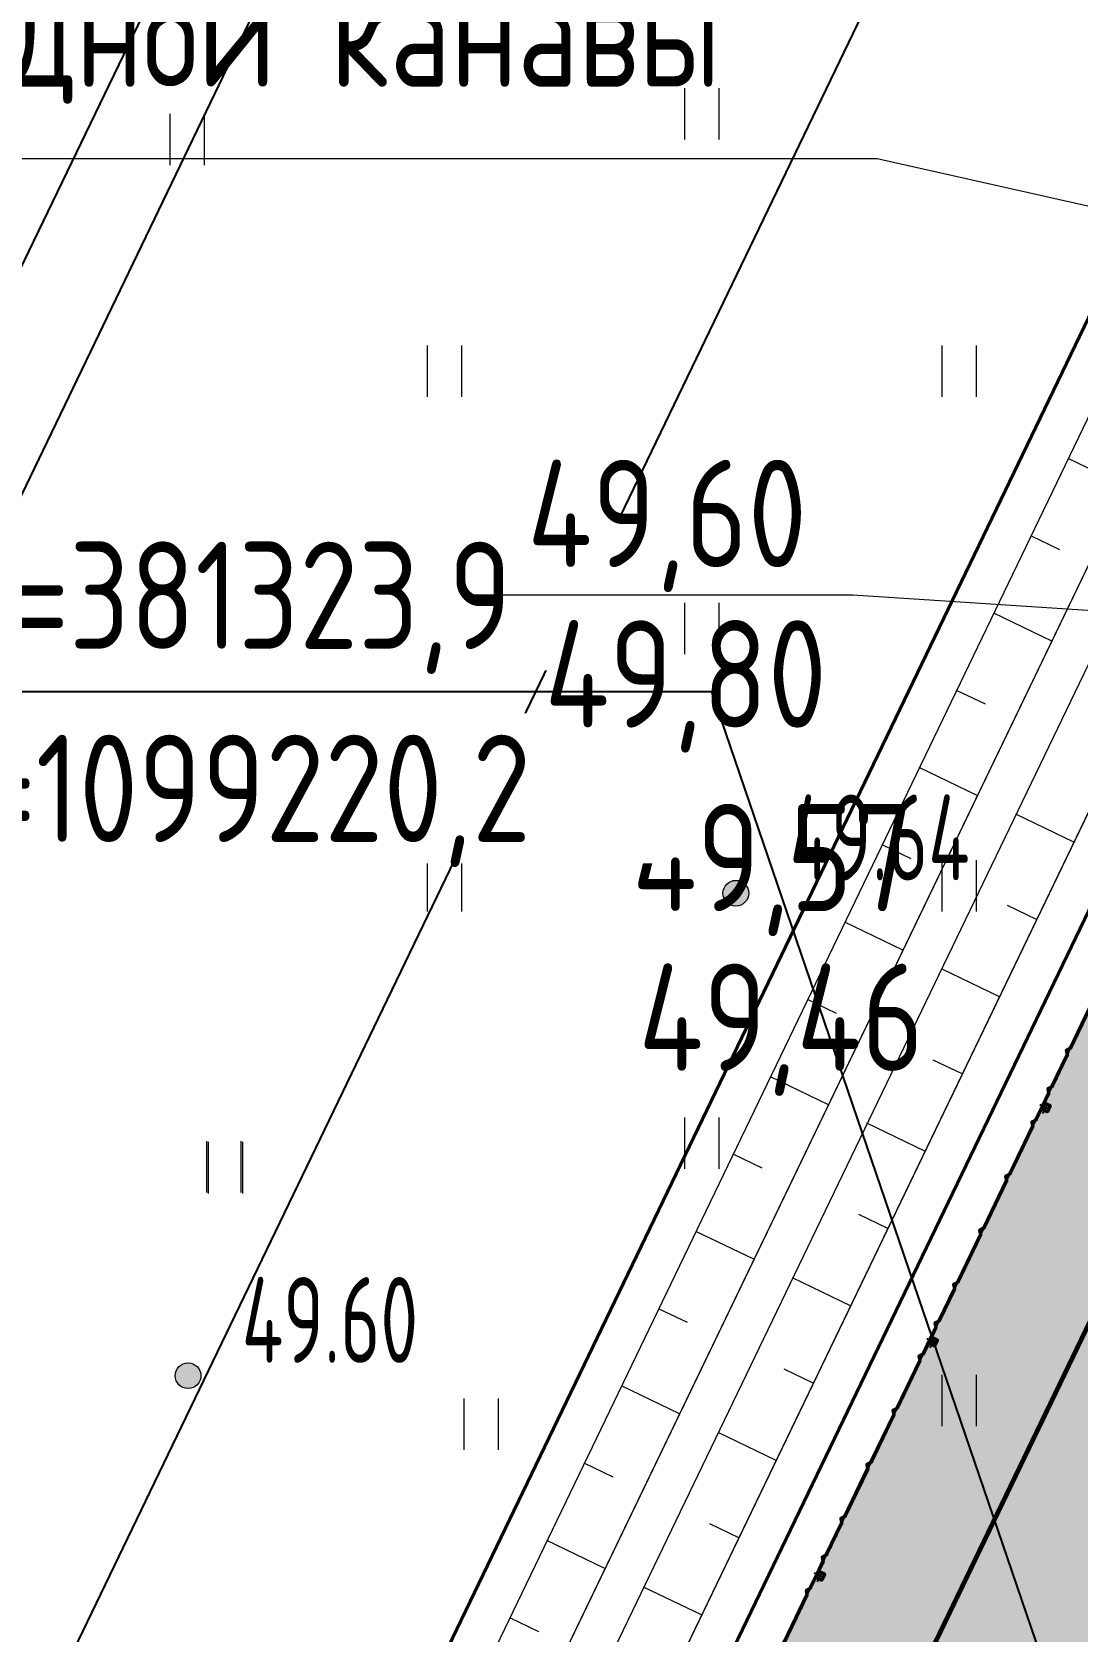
# Model space of a CAD drawing. Extents: x 1098675 to 1099684, y 381052 to 381453.
# Drawn here: x 1099204.19 to 1099216.38, y 381336.6 to 381355.25 of the extents above; entities that cross this region are included whole.
import ezdxf
from ezdxf.enums import TextEntityAlignment as Align

# ---------------------------------------------------------------- set-up
doc = ezdxf.new("R2010")
doc.units = 0
doc.header["$MEASUREMENT"] = 0
doc.set_wipeout_variables(frame=1)
doc.header["$PDMODE"] = 34
doc.header["$PDSIZE"] = -1
doc.linetypes.add('Территория ПС Мелитопольская$0$GOST2.303 5', pattern=[24, 20, -1.5, 1, -1.5])
doc.layers.get('0').update_dxf_attribs({"linetype": 'CONTINUOUS', "lineweight": 0})
doc.layers.get('Defpoints').update_dxf_attribs({"color": 252, "linetype": 'CONTINUOUS'})
for name, color, linetype, lineweight in [('ГП', 7, 'CONTINUOUS', 20), ('ГП-ВП', 7, 'CONTINUOUS', 20), ('ГП-ВП вар.1', 7, 'CONTINUOUS', 0), ('ГП-площади', 252, 'CONTINUOUS', 0), ('ГП_БЛАГОУСТРОЙСТВО_ огражднение', 5, 'ограждение2', 30), ('ГП_БЛАГОУСТРОЙСТВО_озеленение', 73, 'CONTINUOUS', 5), ('ГП_БЛАГОУСТРОЙСТВО_тропа обхода по смежному титулу', 56, 'CONTINUOUS', 20), ('ГП_ГРАНИЦА_проект работ', 12, 'МИП_Граница_работ', 40), ('ГП_ТЕКСТ_размеры', 7, 'CONTINUOUS', 5), ('Съемка', 253, 'CONTINUOUS', 20), ('Территория ПС Мелитопольская$0$0.2 Внешнее ограждение', 5, 'CONTINUOUS', 40), ('Тропа обхода предв.', 7, 'CONTINUOUS', 0)]:
    doc.layers.add(name, color=color, linetype=linetype, lineweight=lineweight)
for name, color, linetype in [('Территория ПС Мелитопольская$0$0.4 Тропа обхода', 8, 'CONTINUOUS'), ('Территория ПС Мелитопольская$0$3_Осевая', 3, 'Территория ПС Мелитопольская$0$GOST2.303 5'), ('Территория ПС Мелитопольская$0$5_Заштрих', 6, 'CONTINUOUS')]:
    doc.layers.add(name, color=color, linetype=linetype)
doc.styles.add('GOST 2.304', font='GOST2304A.ttf', dxfattribs={"height": 1.25})
doc.styles.add('TOPO_D431', font='GOST2304A.ttf')
doc.styles.add('ГОСТ', font='GOST2304A.ttf', dxfattribs={"height": 2.5})
doc.styles.add('ГОСТ 2.304', font='GOST2304A.ttf')
doc.styles.add('Территория ПС Мелитопольская$0$Standard', font='GOST2304A.ttf')
doc.linetypes.add('МИП_Граница_работ', pattern='A,10,-1.197667,[133,ltypeshp,S=0.35,R=0,X=0,Y=0],-0.044784,[133,ltypeshp,S=0.3,R=0,X=0,Y=0],-0.054403,[133,ltypeshp,S=0.24,R=0,X=0,Y=0],-0.071522,[133,ltypeshp,S=0.17,R=0,X=0,Y=0],-0.071361,[133,ltypeshp,S=0.1,R=0,X=0,Y=0],-1.662597,[133,ltypeshp,S=0.35,R=0,X=0,Y=0],-0.044784,[133,ltypeshp,S=0.3,R=0,X=0,Y=0],-0.054403,[133,ltypeshp,S=0.24,R=0,X=0,Y=0],-0.071522,[133,ltypeshp,S=0.17,R=0,X=0,Y=0],-0.071361,[133,ltypeshp,S=0.1,R=0,X=0,Y=0],-1.655597', length=15.000001)
doc.linetypes.add('ограждение2', pattern='A,0.25,-0.1,[132,ltypeshp.shx,S=0.1,R=0,X=-0.1,Y=0],-0.1,1', length=1.45)
doc.dimstyles.new('ISO-25', dxfattribs={"dimtxt": 1.5, "dimasz": 1.5, "dimexe": 1.25, "dimexo": 0, "dimtad": 1, "dimtxsty": 'TOPO_D431', "dimcen": 2.5, "dimazin": 0, "dimtfac": 1, "dimtmove": 0, "dimatfit": 3, "dimfxl": 1, "dimarcsym": 0})

# ---------------------------------------------------------------- blocks, each defined once
blk = doc.blocks.new('*D15')
at = {"layer": 'Defpoints', "color": 0, "linetype": 'Continuous', "lineweight": 60, "transparency": 16777216}
for p in [(1099222.459, 381344.626), (1099213.438, 381325.919), (1099219.224, 381323.128)]:
    blk.add_point(p, dxfattribs=at)
at = {"layer": 'ГП_ТЕКСТ_размеры', "color": 0, "linetype": 'Continuous', "lineweight": -2, "transparency": 16777216}
for p, q in [((1099222.459, 381344.626), (1099229.371, 381341.293)), ((1099227.594, 381340.484), (1099219.876, 381324.479)), ((1099213.438, 381325.919), (1099220.35, 381322.585))]:
    blk.add_line(p, q, dxfattribs=at)
at = {"layer": 'ГП_ТЕКСТ_размеры', "color": 0, "linetype": 'Continuous', "lineweight": 60, "transparency": 16777216}
for points in [[(1099227.369, 381340.593), (1099227.819, 381340.376), (1099228.245, 381341.836)], [(1099219.651, 381324.588), (1099220.101, 381324.371), (1099219.224, 381323.128)]]:
    blk.add_solid(points, dxfattribs=at)
at = {"layer": 'ГП_ТЕКСТ_размеры', "color": 0, "linetype": 'Continuous', "lineweight": 5, "transparency": 16777216, "insert": (1099222.237, 381332.802), "char_height": 1.5, "attachment_point": 5, "rotation": 64.2558, "style": 'TOPO_D431'}
blk.add_mtext('20,77', dxfattribs=at)
blk = doc.blocks.new('*D32')
at = {"layer": 'Defpoints', "color": 0, "linetype": 'Continuous', "lineweight": 60, "transparency": 16777216}
for p in [(1099229.11, 381404.375), (1099255.802, 381391.484), (1099214.88, 381306.752)]:
    blk.add_point(p, dxfattribs=at)
at = {"layer": 'ГП-ВП', "color": 0, "linetype": 'Continuous', "lineweight": -2, "transparency": 16777216}
for p, q in [((1099255.802, 381391.484), (1099227.984, 381404.918)), ((1099188.841, 381320.994), (1099228.458, 381403.024)), ((1099214.88, 381306.752), (1099187.063, 381320.187))]:
    blk.add_line(p, q, dxfattribs=at)
at = {"layer": 'ГП-ВП', "color": 0, "linetype": 'Continuous', "lineweight": 60, "transparency": 16777216}
for points in [[(1099228.232, 381403.133), (1099228.683, 381402.915), (1099229.11, 381404.375)], [(1099188.616, 381321.103), (1099189.066, 381320.885), (1099188.189, 381319.643)]]:
    blk.add_solid(points, dxfattribs=at)
at = {"layer": 'ГП-ВП', "color": 0, "linetype": 'Continuous', "lineweight": 20, "transparency": 16777216, "insert": (1099207.309, 381362.656), "char_height": 1.5, "attachment_point": 5, "rotation": 64.2216, "style": 'TOPO_D431'}
blk.add_mtext('94,1', dxfattribs=at)
blk = doc.blocks.new('Территория ПС Мелитопольская$0$Панель_Н3030_150_сбоку')
for p, q in [((5, 0), (10, 0)), ((5, 0), (5, -185)), ((10, 0), (10, -185)), ((5, -265), (5, -885)), ((7, -190), (34, -223)), ((34, -227), (7, -260)), ((10, -265), (10, -885)), ((38, -220), (11, -187)), ((11, -263), (38, -230)), ((7, -890), (34, -923)), ((34, -927), (7, -960)), ((38, -920), (11, -887)), ((11, -963), (38, -930)), ((5, -965), (5, -1585)), ((10, -965), (10, -1585)), ((5, -1665), (5, -2285)), ((7, -1590), (34, -1623)), ((34, -1627), (7, -1660)), ((10, -1665), (10, -2285)), ((38, -1620), (11, -1587)), ((11, -1663), (38, -1630)), ((5, -2365), (5, -2785)), ((7, -2290), (34, -2323)), ((34, -2327), (7, -2360)), ((10, -2365), (10, -2785)), ((38, -2320), (11, -2287)), ((11, -2363), (38, -2330)), ((7, -2790), (34, -2823)), ((38, -2820), (11, -2787)), ((5, -2865), (5, -3030)), ((34, -2827), (7, -2860)), ((10, -2865), (10, -3030)), ((11, -2863), (38, -2830)), ((5, -3030), (10, -3030))]:
    blk.add_line(p, q)
for centre in [(3, -25), (3, -175), (3, -275), (33, -225), (3, -425), (3, -575), (3, -725), (3, -875), (33, -925), (3, -975), (3, -1125), (3, -1275), (3, -1425), (3, -1575), (3, -1675), (33, -1625), (3, -1825), (3, -1975), (3, -2125), (3, -2275), (3, -2375), (33, -2325), (3, -2525), (3, -2675), (3, -2775), (3, -2875), (33, -2825), (3, -3025)]:
    blk.add_circle(centre, 2.5)
for centre, radius, start, end in [((13, -185), 7.5, 180, 219.486), ((13, -185), 2.5, 180, 219.486), ((13, -265), 7.5, 140.514, 180), ((13, -265), 2.5, 140.514, 180), ((33, -225), 7.5, 320.514, 39.486), ((13, -885), 7.5, 180, 219.486), ((13, -885), 2.5, 180, 219.486), ((33, -925), 7.5, 320.514, 39.486), ((13, -965), 7.5, 140.514, 180), ((13, -965), 2.5, 140.514, 180), ((13, -1585), 7.5, 180, 219.486), ((13, -1665), 7.5, 140.514, 180), ((13, -1585), 2.5, 180, 219.486), ((13, -1665), 2.5, 140.514, 180), ((33, -1625), 7.5, 320.514, 39.486), ((13, -2285), 7.5, 180, 219.486), ((13, -2365), 7.5, 140.514, 180), ((13, -2285), 2.5, 180, 219.486), ((13, -2365), 2.5, 140.514, 180), ((33, -2325), 7.5, 320.514, 39.486), ((13, -2785), 7.5, 180, 219.486), ((13, -2785), 2.5, 180, 219.486), ((13, -2865), 7.5, 140.514, 180), ((13, -2865), 2.5, 140.514, 180), ((33, -2825), 7.5, 320.514, 39.486)]:
    blk.add_arc(centre, radius, start, end)
blk = doc.blocks.new('*U75')
at = {"layer": 'Территория ПС Мелитопольская$0$5_Заштрих'}
h = blk.add_hatch(dxfattribs=at)
h.set_pattern_fill('ANSI31', color=256)
h.set_pattern_definition([(45, (-3717.2358, -503.4625), (-2.245064, 2.245064), [])])
edge = h.paths.add_edge_path()
edge.add_line((-40, 34), (-40, -34))
edge.add_arc((-34, -34), 6, 180, 270)
edge.add_line((-34, -40), (34, -40))
edge.add_arc((34, -34), 6, 270, 360)
edge.add_line((40, -34), (40, 34))
edge.add_arc((34, 34), 6, 0, 90)
edge.add_line((34, 40), (-34, 40))
edge.add_arc((-34, 34), 6, 90, 180)
edge = h.paths.add_edge_path(flags=16)
edge.add_line((-37, 34), (-37, -34))
edge.add_arc((-34, -34), 3, 180, 270)
edge.add_line((-34, -37), (34, -37))
edge.add_arc((34, -34), 3, 270, 360)
edge.add_line((37, -34), (37, 34))
edge.add_arc((34, 34), 3, 360, 450)
edge.add_line((34, 37), (-34, 37))
edge.add_arc((-34, 34), 3, 90, 180)
for points in [[(34, 40), (-34, 40, 0.414214), (-40, 34), (-40, -34, 0.414214), (-34, -40), (34, -40, 0.414214), (40, -34), (40, 34, 0.414214)], [(34, 37), (-34, 37, 0.414214), (-37, 34), (-37, -34, 0.414214), (-34, -37), (34, -37, 0.414214), (37, -34), (37, 34, 0.414214)]]:
    blk.add_lwpolyline(points, format="xyb", close=True)
at = {"layer": 'Территория ПС Мелитопольская$0$3_Осевая'}
for p, q in [((-80, 0), (80, 0)), ((0, -80), (0, 80))]:
    blk.add_line(p, q, dxfattribs=at)
at = {"style": 'Территория ПС Мелитопольская$0$Standard', "flags": 9}
for tag, p in [('НАИМЕНОВАНИЕ', (71, -97)), ('ЕД.ИЗМ', (71, -177))]:
    blk.add_attdef(tag, p, '', height=50, dxfattribs=at)
blk = doc.blocks.new('*U50')
at = {"xscale": -1}
for name, p, rotation in [('Территория ПС Мелитопольская$0$Панель_Н3030_150_сбоку', (17046, 38834), 336.3131653435842), ('Территория ПС Мелитопольская$0$Панель_Н3030_150_сбоку', (15829, 36060), 336.3131653435842), ('*U75', (15861, 36046), 246.3131653435841), ('Территория ПС Мелитопольская$0$Панель_Н3030_150_сбоку', (14612, 33285), 336.3131653435842), ('*U75', (14644, 33271), 246.3131653435841), ('*U75', (13427, 30496), 246.3131653435841), ('Территория ПС Мелитопольская$0$Панель_Н3030_150_сбоку', (13394, 30510), 336.3131653435842)]:
    blk.add_blockref(name, p, dxfattribs=dict(at, rotation=rotation))
blk = doc.blocks.new('Территория ПС Мелитопольская')
at = {"layer": 'Территория ПС Мелитопольская$0$0.4 Тропа обхода', "transparency": 33554534}
h = blk.add_hatch(color=256, dxfattribs=at)
h.dxf.hatch_style = 1
h.paths.add_polyline_path([(729104, 602832), (729225, 603130), (733466, 601233), (733380, 601036), (762579, 588771), (774045, 583823), (773675, 582825), (784155, 578208), (783870, 577056), (802583, 568921), (804433, 560231), (805151, 559888), (804505, 558535), (805975, 557904), (806369, 558822), (803976, 570060), (785748, 577984), (786028, 579117), (776266, 583536), (776626, 584530), (770978, 586532), (638012, 642832), (586836, 526190), (607888, 516968), (608530, 518433), (588945, 527013), (638843, 640743)])
at = {"layer": 'Территория ПС Мелитопольская$0$0.4 Тропа обхода'}
blk.add_lwpolyline([(729104, 602832), (638843, 640743), (588945, 527013), (608530, 518433), (607888, 516968), (586836, 526190), (638012, 642832), (770978, 586532), (776626, 584530), (776266, 583536), (786028, 579117), (785748, 577984), (803976, 570060), (806369, 558822), (805975, 557904), (804505, 558535)], dxfattribs=at)
at = {"layer": 'Территория ПС Мелитопольская$0$0.2 Внешнее ограждение'}
blk.add_blockref('*U50', (586859, 526239), dxfattribs=at)
blk = doc.blocks.new('*D111')
at = {"layer": 'Defpoints', "color": 0, "lineweight": 60, "ltscale": 5.5, "transparency": 16777216}
for p in [(1099241.688, 381427.963), (1099255.548, 381421.287), (1099200.283, 381306.545)]:
    blk.add_point(p, dxfattribs=at)
at = {"layer": 'ГП_ТЕКСТ_размеры', "color": 0, "lineweight": -2, "ltscale": 5.5, "transparency": 16777216}
for p, q in [((1099255.548, 381421.287), (1099240.561, 381428.505)), ((1099187.073, 381314.572), (1099241.037, 381426.612)), ((1099200.283, 381306.545), (1099185.296, 381313.763))]:
    blk.add_line(p, q, dxfattribs=at)
at = {"layer": 'ГП_ТЕКСТ_размеры', "color": 0, "lineweight": 60, "ltscale": 5.5, "transparency": 16777216}
for points in [[(1099240.812, 381426.72), (1099241.262, 381426.503), (1099241.688, 381427.963)], [(1099186.848, 381314.681), (1099187.299, 381314.464), (1099186.423, 381313.221)]]:
    blk.add_solid(points, dxfattribs=at)
at = {"layer": 'ГП_ТЕКСТ_размеры', "color": 0, "ltscale": 5.5, "transparency": 16777216, "insert": (1099212.714, 381371.238), "char_height": 1.5, "attachment_point": 5, "rotation": 64.2824, "style": 'TOPO_D431'}
blk.add_mtext('127,36', dxfattribs=at)
blk = doc.blocks.new('*D166')
at = {"layer": 'Defpoints', "color": 0, "linetype": 'Continuous', "lineweight": 60, "transparency": 16777216}
for p in [(1099242.834, 381415.555), (1099254.032, 381410.158), (1099206.204, 381310.935)]:
    blk.add_point(p, dxfattribs=at)
at = {"layer": 'ГП_ТЕКСТ_размеры', "color": 0, "linetype": 'Continuous', "lineweight": -2, "transparency": 16777216}
for p, q in [((1099254.032, 381410.158), (1099241.708, 381416.098)), ((1099195.658, 381317.683), (1099242.183, 381414.204)), ((1099206.204, 381310.935), (1099193.88, 381316.875))]:
    blk.add_line(p, q, dxfattribs=at)
at = {"layer": 'ГП_ТЕКСТ_размеры', "color": 0, "linetype": 'Continuous', "lineweight": 60, "transparency": 16777216}
for points in [[(1099241.958, 381414.313), (1099242.408, 381414.096), (1099242.834, 381415.555)], [(1099195.433, 381317.792), (1099195.883, 381317.575), (1099195.006, 381316.332)]]:
    blk.add_solid(points, dxfattribs=at)
at = {"layer": 'ГП_ТЕКСТ_размеры', "color": 0, "linetype": 'Continuous', "transparency": 16777216, "insert": (1099217.58, 381366.59), "char_height": 1.5, "attachment_point": 5, "rotation": 64.2649, "style": 'TOPO_D431'}
blk.add_mtext('110,15', dxfattribs=at)
blk = doc.blocks.new('Съемка')
at = {"layer": 'Съемка', "linetype": 'Continuous', "lineweight": 20}
h = blk.add_hatch(color=8, dxfattribs=at)
h.dxf.hatch_style = 1
edge = h.paths.add_edge_path()
edge.add_arc((1099212.394, 381345.214), 0.15, 0, 360)
h = blk.add_hatch(color=8, dxfattribs=at)
h.dxf.hatch_style = 1
edge = h.paths.add_edge_path()
edge.add_arc((1099206.009, 381339.59), 0.15, 0, 360)
at = {"layer": 'Съемка', "color": 8, "linetype": 'Continuous', "lineweight": 20}
for points in [[(1099211.8, 381354), (1099211.8, 381354.6)], [(1099212.2, 381354), (1099212.2, 381354.6)], [(1099205.8, 381353.7), (1099205.8, 381354.3)], [(1099206.2, 381353.7), (1099206.2, 381354.3)], [(1099208.8, 381351), (1099208.8, 381351.6)], [(1099209.2, 381351), (1099209.2, 381351.6)], [(1099214.8, 381351), (1099214.8, 381351.6)], [(1099215.2, 381351), (1099215.2, 381351.6)], [(1099205.8, 381348), (1099205.8, 381348.6)], [(1099205.826, 381348.04), (1099205.826, 381348.64)], [(1099206.2, 381348), (1099206.2, 381348.6)], [(1099206.226, 381348.04), (1099206.226, 381348.64)], [(1099211.8, 381348), (1099211.8, 381348.6)], [(1099212.2, 381348), (1099212.2, 381348.6)], [(1099208.8, 381345), (1099208.8, 381345.6)], [(1099209.2, 381345), (1099209.2, 381345.6)], [(1099214.8, 381345), (1099214.8, 381345.6)], [(1099215.2, 381345), (1099215.2, 381345.6)], [(1099211.8, 381342), (1099211.8, 381342.6)], [(1099212.2, 381342), (1099212.2, 381342.6)], [(1099206.226, 381341.725), (1099206.226, 381342.325)], [(1099206.246, 381341.715), (1099206.246, 381342.315)], [(1099206.626, 381341.725), (1099206.626, 381342.325)], [(1099206.646, 381341.715), (1099206.646, 381342.315)], [(1099214.8, 381339), (1099214.8, 381339.6)], [(1099215.2, 381339), (1099215.2, 381339.6)], [(1099209.226, 381338.725), (1099209.226, 381339.325)], [(1099209.626, 381338.725), (1099209.626, 381339.325)]]:
    blk.add_lwpolyline(points, dxfattribs=at)
for centre in [(1099212.394, 381345.214), (1099206.009, 381339.59)]:
    blk.add_circle(centre, 0.15, dxfattribs=at)
at = {"layer": 'Съемка', "color": 8, "lineweight": 30, "style": 'ГОСТ', "width": 0.8}
for s, p in [('49.64', (1099213.019, 381345.364)), ('49.60', (1099206.634, 381339.74))]:
    blk.add_text(s, height=1, dxfattribs=at).set_placement(p)
blk = doc.blocks.new('Канава')
at = {"layer": 'ГП', "color": 116, "linetype": 'Continuous', "lineweight": 20, "true_color": 0x136734, "elevation": 50.406}
for points in [[(1099251.984, 381424.431), (1099195.291, 381306.731)], [(1099252.528, 381423.83), (1099196.981, 381308.513)], [(1099252.89, 381423.43), (1099197.432, 381308.296)], [(1099253.433, 381422.83), (1099197.092, 381305.864)], [(1099216.944, 381349.956), (1099216.268, 381350.281)], [(1099216.172, 381349.218), (1099215.834, 381349.381)], [(1099216.076, 381348.154), (1099215.4, 381348.48)], [(1099215.304, 381347.416), (1099214.966, 381347.579)], [(1099215.208, 381346.352), (1099214.532, 381346.678)], [(1099216.334, 381345.81), (1099215.658, 381346.135)], [(1099214.436, 381345.614), (1099214.098, 381345.777)], [(1099215.9, 381344.909), (1099215.562, 381345.072)], [(1099214.34, 381344.55), (1099213.664, 381344.876)], [(1099215.466, 381344.008), (1099214.79, 381344.333)], [(1099213.568, 381343.812), (1099213.23, 381343.975)], [(1099215.032, 381343.107), (1099214.694, 381343.27)], [(1099213.472, 381342.749), (1099212.796, 381343.074)], [(1099214.598, 381342.206), (1099213.922, 381342.532)], [(1099212.7, 381342.01), (1099212.362, 381342.173)], [(1099214.164, 381341.305), (1099213.826, 381341.468)], [(1099212.604, 381340.947), (1099211.928, 381341.272)], [(1099213.73, 381340.404), (1099213.054, 381340.73)], [(1099211.832, 381340.209), (1099211.494, 381340.371)], [(1099213.296, 381339.503), (1099212.958, 381339.666)], [(1099211.736, 381339.145), (1099211.06, 381339.47)], [(1099212.862, 381338.602), (1099212.187, 381338.928)], [(1099210.964, 381338.407), (1099210.626, 381338.569)], [(1099212.428, 381337.701), (1099212.09, 381337.864)], [(1099210.868, 381337.343), (1099210.192, 381337.668)], [(1099211.994, 381336.801), (1099211.319, 381337.126)], [(1099210.096, 381336.605), (1099209.758, 381336.768)]]:
    blk.add_lwpolyline(points, dxfattribs=at)

msp = doc.modelspace()

# ---------------------------------------------------------------- block references
at = {"layer": 'Съемка', "color": 6, "lineweight": 30}
msp.add_blockref('Съемка', (0, 0), dxfattribs=at)

# ---------------------------------------------------------------- next in the draw order: hatches: boundary and pattern name
at = {"layer": 'ГП_БЛАГОУСТРОЙСТВО_озеленение', "linetype": 'Continuous'}
h = msp.add_hatch(dxfattribs=at)
h.set_pattern_fill('ANSI38', color=8, scale=3)
h.set_pattern_definition([(45, (0, 0), (-0.26516504294, 0.26516504294), []), (135, (0, 0), (-0.79549512883, 0.26516504294), [0.9375, -0.5625])])
h.paths.add_polyline_path([(1099270.819, 381410.438), (1099271.621, 381412.107), (1099254.879, 381419.85), (1099200.97, 381307.979), (1099219.183, 381299.202), (1099220.034, 381300.93, 0.415504), (1099219.337, 381302.939), (1099204.202, 381310.235), (1099255.936, 381417.559)])
at = {"layer": 'ГП_БЛАГОУСТРОЙСТВО_озеленение', "linetype": 'Continuous', "lineweight": 5, "ltscale": 1.5, "true_color": 0xcd6928}
h = msp.add_hatch(dxfattribs=at)
h.set_pattern_fill('HONEY', color=32, scale=2.5)
h.set_pattern_definition([(0, (-1.06672, 1.84678), (0.46875, 0.27063293868), [0.3125, -0.625]), (120, (-1.06672, 1.84678), (-0.46875, 0.27063293868), [0.3125, -0.625]), (60, (-1.06672, 1.84678), (1e-16, 0.541265877365), [-0.625, 0.3125])])
edge = h.paths.add_edge_path()
edge.add_line((1099219.337, 381302.939), (1099204.202, 381310.235))
edge.add_line((1099204.202, 381310.235), (1099226.566, 381356.63))
edge.add_line((1099226.566, 381356.63), (1099228.843, 381361.355))
edge.add_line((1099228.843, 381361.355), (1099255.936, 381417.559))
edge.add_line((1099255.936, 381417.559), (1099270.821, 381410.438))
edge.add_line((1099270.821, 381410.438), (1099268.91, 381406.445))
edge.add_line((1099268.91, 381406.445), (1099276.604, 381402.725))
edge.add_arc((1099273.557, 381396.423), 7, -25.7881, 64.1947, ccw=False)
edge.add_line((1099279.86, 381393.378), (1099275.944, 381385.272))
edge.add_line((1099275.944, 381385.272), (1099275.043, 381385.707))
edge.add_line((1099275.043, 381385.707), (1099278.959, 381393.813))
edge.add_arc((1099273.557, 381396.423), 6, 334.2119, 424.1947)
edge.add_line((1099276.169, 381401.824), (1099267.58, 381405.977))
edge.add_line((1099267.58, 381405.977), (1099269.487, 381409.966))
edge.add_line((1099269.487, 381409.966), (1099260.014, 381414.496))
edge.add_line((1099260.014, 381414.496), (1099257.211, 381408.637))
edge.add_line((1099257.211, 381408.637), (1099254.034, 381410.157))
edge.add_line((1099254.034, 381410.157), (1099238.095, 381377.07))
edge.add_line((1099238.095, 381377.07), (1099222.125, 381343.934))
edge.add_line((1099222.125, 381343.934), (1099213.44, 381325.935))
edge.add_line((1099213.44, 381325.935), (1099206.204, 381310.935))
edge.add_line((1099206.204, 381310.935), (1099222.661, 381303.002))
edge.add_line((1099222.661, 381303.002), (1099220.519, 381298.558))
edge.add_line((1099220.519, 381298.558), (1099219.185, 381299.201))
edge.add_line((1099219.185, 381299.201), (1099219.275, 381299.373))
edge.add_line((1099219.275, 381299.373), (1099220.034, 381300.93))
edge.add_arc((1099218.686, 381301.588), 1.5, 334.012, 424.2644)
at = {"layer": 'ГП_БЛАГОУСТРОЙСТВО_тропа обхода по смежному титулу', "linetype": 'Continuous'}
h = msp.add_hatch(dxfattribs=at)
h.set_pattern_fill('ANSI36', color=256, scale=2)
h.set_pattern_definition([(45, (0, 0), (0.13258252147, 0.486135912066), [0.625, -0.125, 0, -0.125])])
h.paths.add_polyline_path([(1099220.519, 381298.558), (1099200.974, 381307.977), (1099254.879, 381419.85), (1099278.977, 381408.705), (1099278.01, 381410.822), (1099254.141, 381421.959), (1099198.851, 381307.21), (1099219.825, 381297.118)])

# ---------------------------------------------------------------- next in the draw order: linework, layer by layer
at = {"layer": 'ГП-ВП вар.1', "color": 0, "linetype": 'ByBlock', "lineweight": 18}
for points in [[(1099190.902, 381353.778), (1099214.04, 381353.778)], [(1099214.04, 381353.778), (1099217.57, 381352.984)], [(1099213.756, 381348.691), (1099220.419, 381348.256)]]:
    msp.add_lwpolyline(points, dxfattribs=at)
at = {"layer": 'ГП-площади', "color": 1, "linetype": 'Continuous'}
msp.add_lwpolyline([(1099254.879, 381419.85), (1099200.97, 381307.979), (1099219.183, 381299.202), (1099219.183, 381299.202), (1099220.034, 381300.93, 0.415504), (1099219.337, 381302.939), (1099204.202, 381310.235), (1099255.936, 381417.559)], format="xyb", dxfattribs=at)
at = {"layer": 'ГП_БЛАГОУСТРОЙСТВО_ огражднение', "color": 5, "linetype": 'ограждение2', "ltscale": 3}
msp.add_lwpolyline([(1099278.01, 381410.822), (1099278.01, 381410.822), (1099254.121, 381421.952), (1099198.861, 381307.231), (1099218.489, 381297.761)], dxfattribs=at)
at = {"layer": 'ГП_БЛАГОУСТРОЙСТВО_тропа обхода по смежному титулу', "linetype": 'Continuous'}
msp.add_lwpolyline([(1099220.519, 381298.558), (1099200.974, 381307.977), (1099254.879, 381419.85), (1099278.977, 381408.705), (1099278.01, 381410.822), (1099254.141, 381421.959), (1099198.851, 381307.21), (1099219.825, 381297.118)], close=True, dxfattribs=at)
at = {"layer": 'ГП_ТЕКСТ_размеры', "linetype": 'Continuous', "lineweight": 25, "ltscale": 0.5}
for p, q in [((1099212.113, 381347.561), (1099200.832, 381347.561)), ((1099220.208, 381323.864), (1099212.113, 381347.561))]:
    msp.add_line(p, q, dxfattribs=at)

# ---------------------------------------------------------------- next in the draw order: block references
at = {"layer": 'Тропа обхода предв.', "xscale": 0.001, "yscale": 0.001, "zscale": 0.001, "rotation": 357.9626094329727}
msp.add_blockref('Территория ПС Мелитопольская', (1098593.679, 380802.216), dxfattribs=at)

# ---------------------------------------------------------------- next in the draw order: texts
at = {"layer": 'ГП-ВП', "color": 2, "lineweight": 20, "insert": (1099211.183, 381346.256), "char_height": 1.25, "width": 4.51737, "attachment_point": 1, "style": 'GOST 2.304'}
msp.add_mtext('49,57', dxfattribs=at)
at = {"layer": 'ГП-ВП', "color": 3, "lineweight": 20, "insert": (1099211.258, 381344.393), "char_height": 1.25, "width": 4.51737, "attachment_point": 1, "style": 'GOST 2.304'}
msp.add_mtext('49,46', dxfattribs=at)
at = {"layer": 'ГП-ВП вар.1', "lineweight": 20, "insert": (1099191.191, 381355.865), "char_height": 1.25, "width": 24.74565, "attachment_point": 1, "style": 'GOST 2.304'}
msp.add_mtext('устройство водоотводной канавы', dxfattribs=at)
at = {"layer": 'ГП-площади', "color": 3, "lineweight": 20, "insert": (1099206.532, 381349.397), "char_height": 1.25, "width": 4.51737, "attachment_point": 1, "style": 'GOST 2.304'}
msp.add_mtext('0,20', dxfattribs=at)

# ---------------------------------------------------------------- next in the draw order: dimensions: what is measured, and where the dimension line sits
at = {"layer": 'ГП-ВП', "color": 5, "linetype": 'Continuous', "lineweight": 20}
dim = msp.add_aligned_dim(p1=(1099214.88, 381306.752), p2=(1099255.802, 381391.484), distance=29.642, dimstyle='ISO-25', dxfattribs=at)
dim.commit()
dim.dimension.update_dxf_attribs({"geometry": '*D32', "text_midpoint": (1099207.309, 381362.656)})
at = {"layer": 'ГП_ТЕКСТ_размеры', "color": 7, "ltscale": 5.5}
dim = msp.add_aligned_dim(p1=(1099200.283, 381306.545), p2=(1099255.548, 381421.287), distance=15.385, dimstyle='ISO-25', dxfattribs=at)
dim.commit()
dim.dimension.update_dxf_attribs({"geometry": '*D111', "text_midpoint": (1099212.714, 381371.238)})
at = {"layer": 'ГП_ТЕКСТ_размеры', "color": 7, "linetype": 'Continuous'}
dim = msp.add_aligned_dim(p1=(1099206.204, 381310.935), p2=(1099254.032, 381410.158), distance=12.431, dimstyle='ISO-25', dxfattribs=at)
dim.commit()
dim.dimension.update_dxf_attribs({"geometry": '*D166', "text_midpoint": (1099217.58, 381366.59)})
at = {"layer": 'ГП_ТЕКСТ_размеры', "linetype": 'Continuous', "lineweight": 5}
dim = msp.add_linear_dim(base=(1099219.224, 381323.128), p1=(1099222.459, 381344.626), p2=(1099213.438, 381325.919), angle=244.2558, dimstyle='ISO-25', dxfattribs=at)
dim.commit()
dim.dimension.update_dxf_attribs({"geometry": '*D15', "text_midpoint": (1099223.577, 381332.155), "dimtype": 161})

# ---------------------------------------------------------------- next in the draw order: wipeouts: each hides what was drawn before it
at = {"color": 7, "linetype": 'Continuous', "lineweight": 25, "ltscale": 0.5, "true_color": 0xffffff}
for points in [[(1099201.738, 381347.811), (1099211.207, 381347.811), (1099211.207, 381349.561), (1099201.738, 381349.561)], [(1099201.332, 381345.561), (1099211.613, 381345.561), (1099211.613, 381347.311), (1099201.332, 381347.311)]]:
    msp.add_wipeout(points, dxfattribs=at).dxf.layer = 'ГП_ТЕКСТ_размеры'

# ---------------------------------------------------------------- next in the draw order: linework, layer by layer
at = {"layer": 'ГП-ВП вар.1', "color": 0, "linetype": 'ByBlock', "lineweight": 18}
msp.add_lwpolyline([(1099209.328, 381348.691), (1099213.756, 381348.691)], dxfattribs=at)
at = {"layer": 'ГП-площади', "color": 1, "linetype": 'Continuous', "lineweight": 20}
msp.add_lwpolyline([(1099195.291, 381306.731), (1099196.981, 381308.513), (1099252.529, 381423.832), (1099254.149, 381424.421), (1099310.528, 381398.154), (1099310.317, 381397.701), (1099254.126, 381423.88), (1099252.89, 381423.43), (1099197.432, 381308.296), (1099197.112, 381305.903), (1099253.433, 381422.83), (1099254.091, 381423.069), (1099310.68, 381396.704), (1099311.525, 381398.517), (1099254.184, 381425.232), (1099251.984, 381424.431), (1099195.291, 381306.731)], close=True, dxfattribs=at)
at = {"layer": 'ГП_ГРАНИЦА_проект работ', "linetype": 'МИП_Граница_работ', "ltscale": 0.4}
msp.add_lwpolyline([(1099194.623, 381306.498), (1099197.326, 381305.196), (1099253.796, 381422.43), (1099254.067, 381422.529), (1099310.922, 381396.04), (1099312.189, 381398.759), (1099254.208, 381425.773), (1099251.622, 381424.831)], close=True, dxfattribs=at)
msp.add_lwpolyline([(1099173.854, 381178.786), (1099228.953, 381292.771), (1099225.374, 381294.496), (1099226.05, 381295.898), (1099226.05, 381295.898), (1099229.482, 381302.891), (1099237.551, 381299.051), (1099234.157, 381291.998), (1099301.518, 381259.586), (1099320.223, 381299.995), (1099274.482, 381321.132), (1099286.423, 381345.285), (1099292.53, 381356.818), (1099295.109, 381369.148), (1099283.365, 381395.101), (1099283.365, 381395.101), (1099279.178, 381408.609), (1099254.879, 381419.85), (1099200.973, 381307.977), (1099220.356, 381298.624), (1099219.629, 381297.212), (1099216.36, 381298.795), (1099202.66, 381270.59)], dxfattribs=at)

# ---------------------------------------------------------------- next in the draw order: block references
at = {"layer": 'ГП', "color": 1, "linetype": 'Continuous', "lineweight": 20}
msp.add_blockref('Канава', (0, 0), dxfattribs=at)

# ---------------------------------------------------------------- next in the draw order: texts
at = {"layer": 'ГП-ВП вар.1', "color": 1, "lineweight": 20, "insert": (1099209.962, 381350.266), "char_height": 1.25, "width": 4.51737, "attachment_point": 1, "style": 'GOST 2.304'}
msp.add_mtext('49,60', dxfattribs=at)
at = {"layer": 'ГП-ВП вар.1', "lineweight": 20, "insert": (1099210.163, 381348.395), "char_height": 1.25, "width": 4.51737, "attachment_point": 1, "style": 'GOST 2.304'}
msp.add_mtext('49,80', dxfattribs=at)
at = {"layer": 'ГП_ТЕКСТ_размеры', "linetype": 'Continuous', "lineweight": 25, "ltscale": 0.5, "style": 'ГОСТ 2.304'}
msp.add_text('Х=381323,9', height=1.25, dxfattribs=at).set_placement((1099206.472, 381348.061), align=Align.CENTER)
msp.add_text('У=1099220,2', height=1.25, dxfattribs=at).set_placement((1099206.472, 381347.061), align=Align.TOP_CENTER)

doc.saveas('drawing.dxf')
